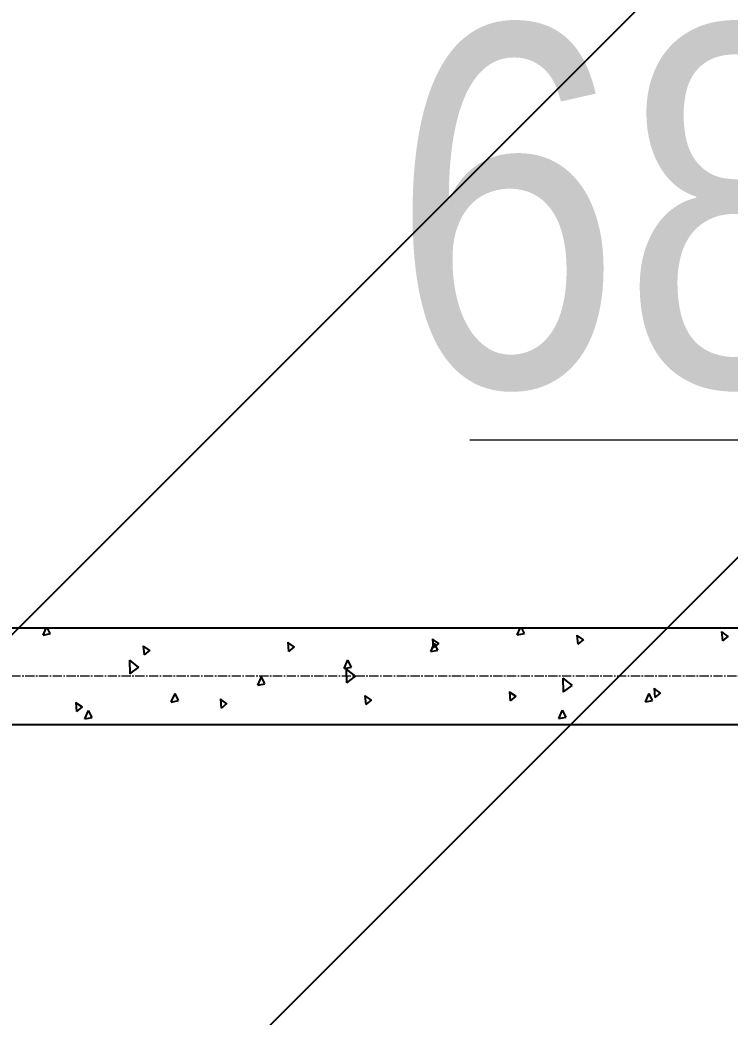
# Model space of a CAD drawing. Header units: millimetres. Extents: x 538266 to 1167394, y 114608 to 637157.
# Drawn here: x 1047441 to 1048915, y 532061 to 534131 of the extents above; entities that cross this region are included whole.
import ezdxf
from ezdxf.enums import TextEntityAlignment as Align

# ---------------------------------------------------------------- set-up
doc = ezdxf.new("R2010")
doc.units = ezdxf.units.MM
doc.linetypes.add('CENTER2', pattern=[28.575, 19.05, -3.175, 3.175, -3.175])
doc.layers.get('Defpoints').update_dxf_attribs({"color": 140})
for name, color, linetype, lineweight in [('0) шт стен 3 эт', 150, 'Continuous', 60), ('АР_площадь пом', 5, 'Continuous', 5), ('АР_Стены ПЕНОблок', 52, 'Continuous', 20), ('АР_Штриховка', 8, 'Continuous', 0)]:
    doc.layers.add(name, color=color, linetype=linetype, lineweight=lineweight)
doc.layers.add('A-AREA', color=7, linetype='Continuous', lineweight=15, true_color=0x7f7f7f)
doc.layers.add('РД_Оси_100', color=7, linetype='Continuous', lineweight=0, true_color=0x525252)
doc.layers.add('ФВ-5', color=7, linetype='Continuous')
doc.styles.add('style1', font='ARIALN.TTF')

# ---------------------------------------------------------------- blocks, each defined once
blk = doc.blocks.new('СОШ_2200_АР_ОСИ_М100_28.05.24')
at = {"layer": 'РД_Оси_100', "color": 251, "linetype": 'CENTER2', "true_color": 0x636466}
blk.add_line((29555, 36000), (-5954.958, 36000), dxfattribs=at)
blk = doc.blocks.new('MOK-МаркаПомещения1')
at = {"layer": 'A-AREA', "color": 0}
blk.add_line((-3.6507, -1.9438), (3.6493, -1.9438), dxfattribs=at)
at = {"layer": 'A-AREA', "color": 0, "style": 'style1'}
blk.add_attdef('АР-ПОМЕЩЕНИЕ:ПЛОЩАДЬ', text='', height=3, dxfattribs=at).set_placement((0, 0), align=Align.MIDDLE)
at = {"layer": 'Defpoints', "style": 'style1', "flags": 8}
blk.add_attdef('АР-ПОМЕЩЕНИЕ:НАИМЕНОВАНИЕ', text='', height=1, dxfattribs=at).set_placement((0, 2.9556), align=Align.MIDDLE)
blk = doc.blocks.new('*U628')
at = {"layer": 'АР_площадь пом', "color": 5, "linetype": 'Continuous', "lineweight": 5}
ref = blk.add_blockref('MOK-МаркаПомещения1', (0, 0), dxfattribs=dict(at, xscale=100, yscale=100, zscale=100))
ref.add_attrib('АР-ПОМЕЩЕНИЕ:ПЛОЩАДЬ', '68.00', dxfattribs={"layer": 'A-AREA', "color": 0, "height": 300, "style": 'style1'}).set_placement((0, 0), align=Align.MIDDLE)
blk = doc.blocks.new('3_этаж1')
at = {"layer": 'АР_Стены ПЕНОблок', "color": 18, "linetype": 'Continuous', "lineweight": 25, "true_color": 0x000000}
for p, q in [((692073.6, 532868.7), (684503.6, 532868.7)), ((684503.6, 532668.7), (692073.6, 532668.7))]:
    blk.add_line(p, q, dxfattribs=at)
at = {"layer": 'АР_Штриховка', "color": 18, "linetype": 'Continuous', "lineweight": 25, "true_color": 0x000000}
for p, q in [((685438.9, 532854.4), (685445.2, 532868.7)), ((685453.8, 532857.3), (685448.1, 532868.7)), ((686423, 532855), (686429.1, 532868.7)), ((686438, 532857.8), (686432.5, 532868.7)), ((685438.9, 532854.4), (685453.9, 532857.3)), ((686260.7, 532836.8), (686247.3, 532846)), ((686249.5, 532827.7), (686247.8, 532846.7)), ((686423, 532854.9), (686438, 532857.8)), ((686560.8, 532844.2), (686547.4, 532853.4)), ((686549.6, 532835.1), (686547.9, 532854.1)), ((686549.6, 532835.1), (686561.2, 532844.9)), ((686860.9, 532851.6), (686847.6, 532860.8)), ((686849.7, 532842.5), (686848, 532861.5)), ((686849.7, 532842.5), (686861.4, 532852.3)), ((685660.4, 532822.1), (685647.1, 532831.3)), ((685649.2, 532813), (685647.6, 532832)), ((685960.6, 532829.5), (685947.2, 532838.7)), ((685949.3, 532820.4), (685947.7, 532839.3)), ((685949.3, 532820.4), (685961, 532830.2)), ((686243.5, 532820.1), (686251.2, 532837.5)), ((686249.5, 532827.7), (686261.1, 532837.5)), ((686258.5, 532822.9), (686251.2, 532837.4)), ((685649.2, 532813), (685660.9, 532822.8)), ((686243.5, 532820), (686258.5, 532822.9)), ((685637.8, 532787.3), (685618.8, 532802.4)), ((685619.5, 532774), (685618.9, 532802.5)), ((685619.2, 532774.1), (685637.7, 532787.6)), ((686064, 532785.2), (686071.7, 532802.6)), ((686064, 532785.1), (686079, 532788)), ((686087.8, 532768.4), (686068.7, 532783.5)), ((686069.4, 532755.1), (686068.8, 532783.6)), ((686078.9, 532788), (686071.7, 532802.5)), ((685884.4, 532750.3), (685892.2, 532767.7)), ((685899.4, 532753.1), (685892.2, 532767.6)), ((686069.1, 532755.2), (686087.6, 532768.7)), ((686537.7, 532749.5), (686518.6, 532764.6)), ((686519.3, 532736.1), (686518.7, 532764.7)), ((685884.5, 532750.2), (685899.4, 532753.1)), ((686519, 532736.2), (686537.5, 532749.7)), ((686720.8, 532734), (686707.5, 532743.2)), ((686709.6, 532724.9), (686707.9, 532743.9)), ((685704.9, 532715.4), (685712.7, 532732.8)), ((685719.9, 532718.2), (685712.7, 532732.7)), ((685820.5, 532711.9), (685807.1, 532721.1)), ((685809.2, 532702.8), (685807.6, 532721.8)), ((686120.6, 532719.3), (686107.2, 532728.5)), ((686109.4, 532710.2), (686107.7, 532729.2)), ((686420.7, 532726.7), (686407.3, 532735.9)), ((686409.5, 532717.6), (686407.8, 532736.5)), ((686409.5, 532717.6), (686421.2, 532727.4)), ((686689.1, 532715.9), (686696.8, 532733.3)), ((686704, 532718.7), (686696.8, 532733.2)), ((686709.6, 532724.9), (686721.3, 532734.7)), ((685520.3, 532704.5), (685507, 532713.7)), ((685509.1, 532695.4), (685507.5, 532714.4)), ((685509.1, 532695.4), (685520.8, 532705.2)), ((685705, 532715.3), (685719.9, 532718.2)), ((685809.3, 532702.8), (685820.9, 532712.6)), ((686109.4, 532710.2), (686121, 532720)), ((686689.1, 532715.8), (686704.1, 532718.7)), ((685525.4, 532680.5), (685533.1, 532697.9)), ((685525.4, 532680.4), (685540.4, 532683.3)), ((685540.4, 532683.3), (685533.2, 532697.8)), ((686509.5, 532681), (686517.3, 532698.4)), ((686509.6, 532680.9), (686524.5, 532683.9)), ((686524.5, 532683.8), (686517.3, 532698.3))]:
    blk.add_line(p, q, dxfattribs=at)
at = {"layer": 'АР_площадь пом', "color": 5, "linetype": 'Continuous', "lineweight": 5, "xscale": 2.5, "yscale": 2.5}
blk.add_blockref('*U628', (687237.4, 533745.3), dxfattribs=at)

msp = doc.modelspace()

# ---------------------------------------------------------------- hatches: boundary and pattern name
at = {"layer": 'ФВ-5'}
h = msp.add_hatch(dxfattribs=at)
h.set_pattern_fill('ANSI31', color=3, scale=300, style=0)
h.paths.add_polyline_path([(1054123.6, 541968.7), (1046553.6, 541968.7), (1046553.6, 510388.7), (1054123.6, 510388.7)])

# ---------------------------------------------------------------- block references
at = {"layer": '0) шт стен 3 эт', "color": 5, "lineweight": 25}
msp.add_blockref('3_этаж1', (362050, 0), dxfattribs=at)
at = {"layer": 'РД_Оси_100', "lineweight": 25}
msp.add_blockref('СОШ_2200_АР_ОСИ_М100_28.05.24', (1046433.6, 496768.7), dxfattribs=at)

doc.saveas('drawing.dxf')
